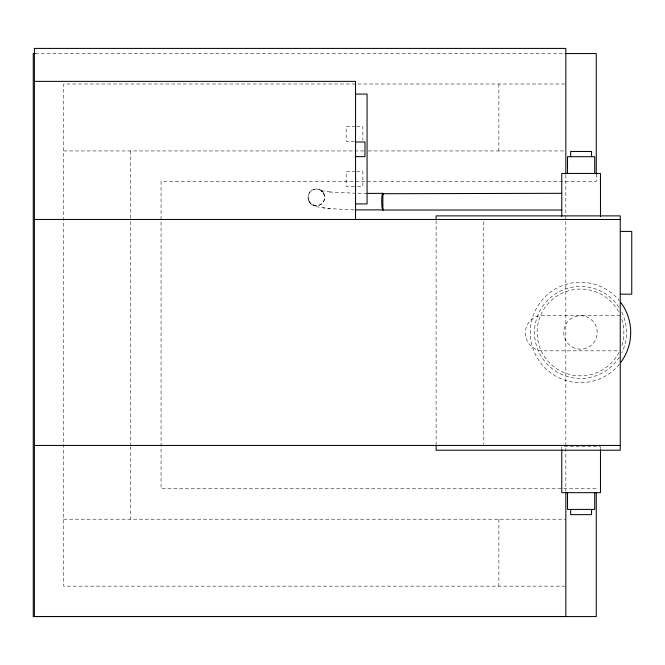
<?xml version="1.0" encoding="UTF-8"?>
<svg xmlns="http://www.w3.org/2000/svg" width="665" height="665" viewBox="0 0 665 665"><rect width="100%" height="100%" fill="white"/><g stroke="black" fill="none" stroke-linecap="round" stroke-linejoin="round"><path stroke-width="0.5" stroke-dasharray="3.33 2.49" d="M35.328 53.557L564.07 53.557M564.809 83.99L63.682 83.99L63.682 586.148L564.809 586.148M355.559 126.608L346.149 126.608L346.149 141.254L355.559 141.254M356.473 126.608L362.882 126.608L362.882 140.273M63.682 150.947L364.337 150.947M368.186 150.947L565.84 150.947M355.559 171.595L346.149 171.595L346.149 186.242L355.559 186.242M356.473 171.595L362.882 171.595L362.882 186.242L356.473 186.242M620.245 315.268L543.097 315.268A17.789 17.789 0 0 0 525.317 333.057A17.789 17.789 0 0 0 543.097 350.837L620.245 350.837M63.682 519.199L565.84 519.199M357.986 193.324L366.232 193.432M355.999 193.274L329.865 191.994L331.503 192.168L320.297 190.531L322.251 191.321L320.846 190.739L323.897 193.756L323.656 193.149A8.362 8.337 -21.3 0 0 308.336 199.5L308.593 200.198M354.004 209.866L329.84 208.635L316.066 206.69L310.746 203.906L308.319 199.492M323.007 207.921L324.836 208.112M328.202 208.461L329.84 208.635M323.656 193.141L324.769 197.33A8.371 8.371 0 0 1 312.226 204.579A8.371 8.371 0 0 1 312.226 190.082A8.371 8.371 0 0 1 324.778 197.33A8.387 8.354 -21.5 0 1 310.497 203.241L309.159 201.503L309.425 202.193M600.47 448.692L600.47 446.647L561.767 446.647L561.767 448.692M596.272 174.155L596.272 181.37L161.063 181.37L161.063 488.767L596.272 488.767L596.272 490.828M565.84 174.804L565.84 491.186M498.883 83.99L498.883 150.947M498.883 519.199L498.883 586.148M483.779 221.545L483.779 444.403M436.115 220.672L436.115 445.442M130.631 150.947L130.631 220.447M130.631 221.487L130.631 445.542M130.631 446.581L130.631 519.199M619.381 364.221A50.216 50.216 0 0 1 546.189 369.133A50.216 50.216 0 0 1 546.189 295.775A50.216 50.216 0 0 1 619.381 300.688M621.825 319.25A43.4 43.4 0 0 1 621.825 345.659M619.057 352.35A43.4 43.4 0 0 1 553.122 366.132A43.4 43.4 0 0 1 553.122 298.776A43.4 43.4 0 0 1 619.057 312.558M621.733 312.101A45.993 45.993 0 0 1 621.733 352.807M619.29 357.155A45.993 45.993 0 0 1 550.42 367.255A45.993 45.993 0 0 1 550.42 297.654A45.993 45.993 0 0 1 619.29 307.754M572.116 346.947A16.741 16.741 0 0 0 597.228 332.458A16.741 16.741 0 0 0 572.116 317.961A16.741 16.741 0 0 0 572.116 346.947"/><path stroke-width="1" d="M382.865 209.874L355.002 209.891M382.865 193.723L561.767 193.316M382.865 193.349L367.155 193.432M35.328 53.557L33.25 53.557L33.25 616.58L596.272 616.58L596.272 492.89M565.109 53.557L596.272 53.557L596.272 174.155M34.389 81.371L355.559 81.371L355.559 219.467M355.559 94.073L367.072 94.073L367.072 203.922L355.559 203.922M355.559 142.002L364.977 142.002L364.977 156.649L355.559 156.649M561.767 210.032L382.865 210.032L382.865 193.316M34.389 219.467L620.245 219.467M620.245 231.412L631.75 231.412L631.75 294.188L620.245 294.188M34.389 445.442L620.245 445.442M600.47 216.399L600.47 173.44L561.767 173.44L561.767 216.399M600.47 449.715L600.47 492.674L561.767 492.674L561.767 449.715M594.718 173.44L594.718 156.699L567.519 156.699L567.519 173.44M594.718 492.674L594.718 509.415L567.519 509.415L567.519 492.674M591.576 156.699L591.576 151.47L570.653 151.47L570.653 156.699M591.576 509.415L591.576 514.644L570.653 514.644L570.653 509.415M565.84 173.856L565.84 48.42L34.389 48.42L34.389 616.488L565.84 616.488L565.84 492.092M436.115 219.467L436.115 215.884L620.245 215.884L620.245 450.23L436.115 450.23L436.115 445.442M383.447 209.176A8.354 1.147 89.4 0 1 381.71 201.038A8.354 1.147 89.4 0 1 383.439 194.737M620.636 302.292A50.216 50.216 0 0 1 620.636 362.616"/></g></svg>
